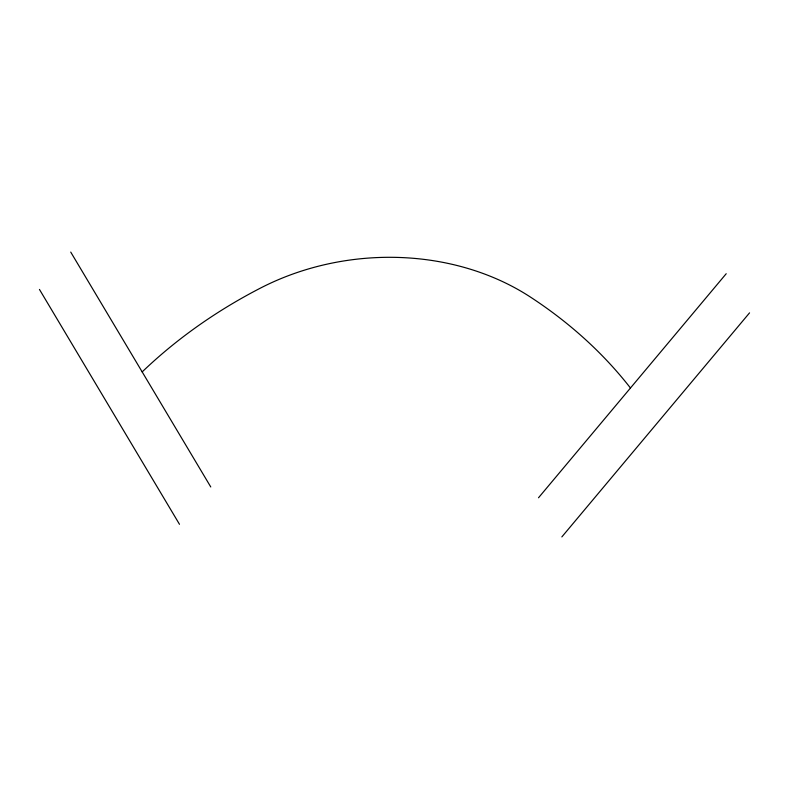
<?xml version="1.0" encoding="UTF-8"?>
<svg xmlns="http://www.w3.org/2000/svg" width="789" height="789" viewBox="0 0 789 789"><rect width="100%" height="100%" fill="white"/><g stroke="black" fill="none" stroke-linecap="round" stroke-linejoin="round"><path stroke-width="1.18" d="M538.512 497.77L726.215 273.714M561.847 536.914L749.55 312.858M70.734 252.085L210.771 486.961M39.45 289.425L179.488 524.3M142.178 371.905A490.669 393.918 -5.6 0 1 260.459 288.093A232.676 186.796 -5.6 0 1 530.326 296.999A490.669 393.918 -5.6 0 1 630.46 388.01"/></g></svg>
